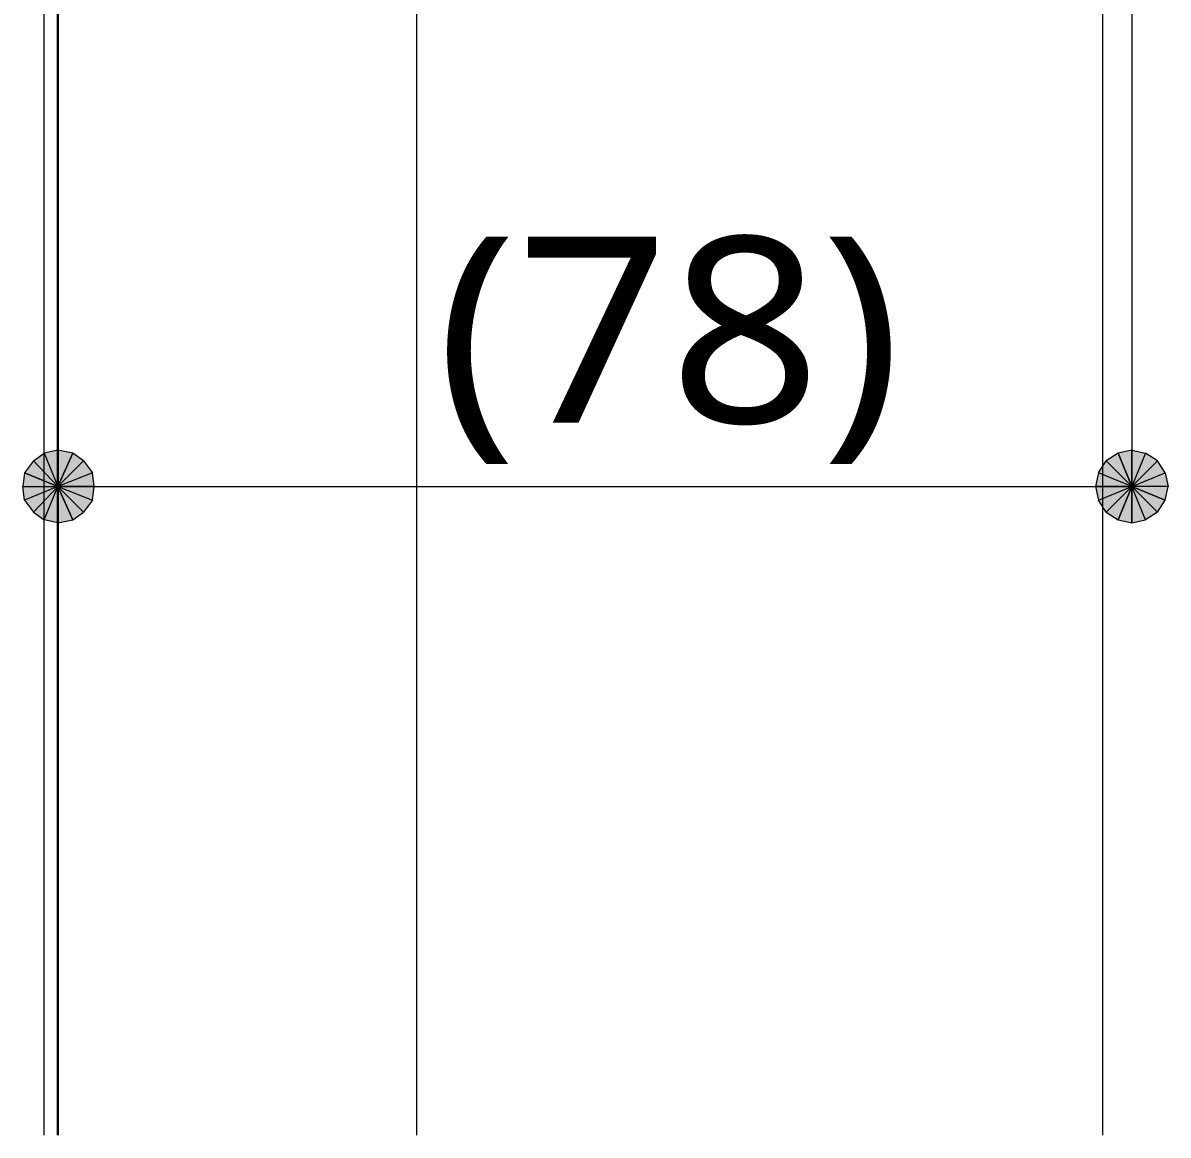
# Model space of a CAD drawing. Header units: millimetres. Extents: x 0 to 420, y 0 to 297.
# Drawn here: x 77.3 to 93.3, y 215.82 to 231.35 of the extents above; entities that cross this region are included whole.
import ezdxf
from ezdxf.enums import TextEntityAlignment as Align

# ---------------------------------------------------------------- set-up
doc = ezdxf.new("R2010")
doc.units = ezdxf.units.MM
doc.styles.add('kst32b', font='NotoSansJP-Variable.ttf')

msp = doc.modelspace()

# ---------------------------------------------------------------- hatches: boundary and pattern name
h = msp.add_hatch(color=7)
h.paths.add_polyline_path([(77.787, 225.383), (77.597, 225.34), (77.787, 224.875), (77.787, 225.383)])
h.paths.add_polyline_path([(77.597, 225.34), (77.787, 224.875), (77.449, 225.234), (77.597, 225.34)])
h.paths.add_polyline_path([(77.787, 224.875), (77.449, 225.234), (77.322, 225.065), (77.787, 224.875)])
for points in [[(77.999, 225.34), (77.787, 225.383), (77.787, 224.875), (77.999, 225.34)], [(92.604, 224.409), (92.795, 224.367), (92.795, 224.875), (92.604, 224.409)]]:
    msp.add_hatch(color=7).paths.add_polyline_path(points)
h = msp.add_hatch(color=7)
h.paths.add_polyline_path([(78.296, 224.875), (78.274, 225.065), (77.787, 224.875), (78.296, 224.875)])
h.paths.add_polyline_path([(78.274, 225.065), (77.787, 224.875), (78.147, 225.234), (78.274, 225.065)])
h.paths.add_polyline_path([(77.787, 224.875), (78.147, 225.234), (77.999, 225.34), (77.787, 224.875)])
h = msp.add_hatch(color=7)
h.paths.add_polyline_path([(92.604, 225.34), (92.435, 225.234), (92.795, 224.875), (92.604, 225.34)])
h.paths.add_polyline_path([(92.435, 225.234), (92.795, 224.875), (92.329, 225.065), (92.435, 225.234)])
h.paths.add_polyline_path([(92.795, 224.875), (92.329, 225.065), (92.287, 224.875), (92.795, 224.875)])
h = msp.add_hatch(color=7)
h.paths.add_polyline_path([(93.154, 225.234), (92.985, 225.34), (92.795, 224.875), (93.154, 225.234)])
h.paths.add_polyline_path([(92.985, 225.34), (92.795, 224.875), (92.795, 225.383), (92.985, 225.34)])
h.paths.add_polyline_path([(92.795, 224.875), (92.795, 225.383), (92.604, 225.34), (92.795, 224.875)])
h = msp.add_hatch(color=7)
h.paths.add_polyline_path([(93.26, 224.684), (93.303, 224.875), (92.795, 224.875), (93.26, 224.684)])
h.paths.add_polyline_path([(93.303, 224.875), (92.795, 224.875), (93.26, 225.065), (93.303, 224.875)])
h.paths.add_polyline_path([(92.795, 224.875), (93.26, 225.065), (93.154, 225.234), (92.795, 224.875)])
h = msp.add_hatch(color=7)
h.paths.add_polyline_path([(77.322, 225.065), (77.301, 224.875), (77.787, 224.875), (77.322, 225.065)])
h.paths.add_polyline_path([(77.301, 224.875), (77.787, 224.875), (77.322, 224.684), (77.301, 224.875)])
h.paths.add_polyline_path([(77.787, 224.875), (77.322, 224.684), (77.449, 224.515), (77.787, 224.875)])
h = msp.add_hatch(color=7)
h.paths.add_polyline_path([(77.449, 224.515), (77.597, 224.409), (77.787, 224.875), (77.449, 224.515)])
h.paths.add_polyline_path([(77.597, 224.409), (77.787, 224.875), (77.787, 224.367), (77.597, 224.409)])
h.paths.add_polyline_path([(77.787, 224.875), (77.787, 224.367), (77.999, 224.409), (77.787, 224.875)])
h = msp.add_hatch(color=7)
h.paths.add_polyline_path([(77.999, 224.409), (78.147, 224.515), (77.787, 224.875), (77.999, 224.409)])
h.paths.add_polyline_path([(78.147, 224.515), (77.787, 224.875), (78.274, 224.684), (78.147, 224.515)])
h.paths.add_polyline_path([(77.787, 224.875), (78.274, 224.684), (78.296, 224.875), (77.787, 224.875)])
h = msp.add_hatch(color=7)
h.paths.add_polyline_path([(92.287, 224.875), (92.329, 224.684), (92.795, 224.875), (92.287, 224.875)])
h.paths.add_polyline_path([(92.329, 224.684), (92.795, 224.875), (92.435, 224.515), (92.329, 224.684)])
h.paths.add_polyline_path([(92.795, 224.875), (92.435, 224.515), (92.604, 224.409), (92.795, 224.875)])
h = msp.add_hatch(color=7)
h.paths.add_polyline_path([(92.795, 224.367), (92.985, 224.409), (92.795, 224.875), (92.795, 224.367)])
h.paths.add_polyline_path([(92.985, 224.409), (92.795, 224.875), (93.154, 224.515), (92.985, 224.409)])
h.paths.add_polyline_path([(92.795, 224.875), (93.154, 224.515), (93.26, 224.684), (92.795, 224.875)])

# ---------------------------------------------------------------- linework, layer by layer
at = {"lineweight": 13}
for points in [[(77.597, 215.815), (77.597, 238.485)], [(92.795, 235.881), (92.795, 224.875)], [(92.393, 215.815), (92.393, 235.183)], [(82.804, 215.815), (82.804, 231.902)], [(82.804, 223.711), (82.804, 226.145)], [(77.787, 224.875), (92.795, 224.875)]]:
    msp.add_lwpolyline(points, dxfattribs=at)
at = {"lineweight": 30}
msp.add_lwpolyline([(77.787, 215.815), (77.787, 238.485)], dxfattribs=at)
at = {"lineweight": 0}
for points in [[(77.597, 225.34), (77.787, 224.875), (77.449, 225.234)], [(77.787, 225.383), (77.597, 225.34), (77.787, 224.875)], [(77.999, 225.34), (77.787, 225.383), (77.787, 224.875)], [(77.787, 224.875), (78.147, 225.234), (77.999, 225.34)], [(92.604, 225.34), (92.435, 225.234), (92.795, 224.875)], [(92.795, 224.875), (92.795, 225.383), (92.604, 225.34)], [(92.985, 225.34), (92.795, 224.875), (92.795, 225.383)], [(93.154, 225.234), (92.985, 225.34), (92.795, 224.875)], [(77.787, 224.875), (77.449, 225.234), (77.322, 225.065)], [(78.274, 225.065), (77.787, 224.875), (78.147, 225.234)], [(92.435, 225.234), (92.795, 224.875), (92.329, 225.065)], [(92.795, 224.875), (93.26, 225.065), (93.154, 225.234)], [(77.322, 225.065), (77.301, 224.875), (77.787, 224.875)], [(78.296, 224.875), (78.274, 225.065), (77.787, 224.875)], [(92.795, 224.875), (92.329, 225.065), (92.287, 224.875)], [(93.303, 224.875), (92.795, 224.875), (93.26, 225.065)], [(77.301, 224.875), (77.787, 224.875), (77.322, 224.684)], [(77.787, 224.875), (77.322, 224.684), (77.449, 224.515)], [(77.449, 224.515), (77.597, 224.409), (77.787, 224.875)], [(77.597, 224.409), (77.787, 224.875), (77.787, 224.367)], [(77.787, 224.875), (77.787, 224.367), (77.999, 224.409)], [(77.999, 224.409), (78.147, 224.515), (77.787, 224.875)], [(78.147, 224.515), (77.787, 224.875), (78.274, 224.684)], [(77.787, 224.875), (78.274, 224.684), (78.296, 224.875)], [(92.287, 224.875), (92.329, 224.684), (92.795, 224.875)], [(92.329, 224.684), (92.795, 224.875), (92.435, 224.515)], [(92.795, 224.875), (92.435, 224.515), (92.604, 224.409)], [(92.604, 224.409), (92.795, 224.367), (92.795, 224.875)], [(92.795, 224.367), (92.985, 224.409), (92.795, 224.875)], [(92.985, 224.409), (92.795, 224.875), (93.154, 224.515)], [(92.795, 224.875), (93.154, 224.515), (93.26, 224.684)], [(93.26, 224.684), (93.303, 224.875), (92.795, 224.875)]]:
    msp.add_lwpolyline(points, close=True, dxfattribs=at)

# ---------------------------------------------------------------- texts
at = {"style": 'kst32b'}
msp.add_text('(78)', height=2.5989, dxfattribs=at).set_placement((83.079, 225.764), (89.576, 225.764), align=Align.FIT)

doc.saveas('drawing.dxf')
